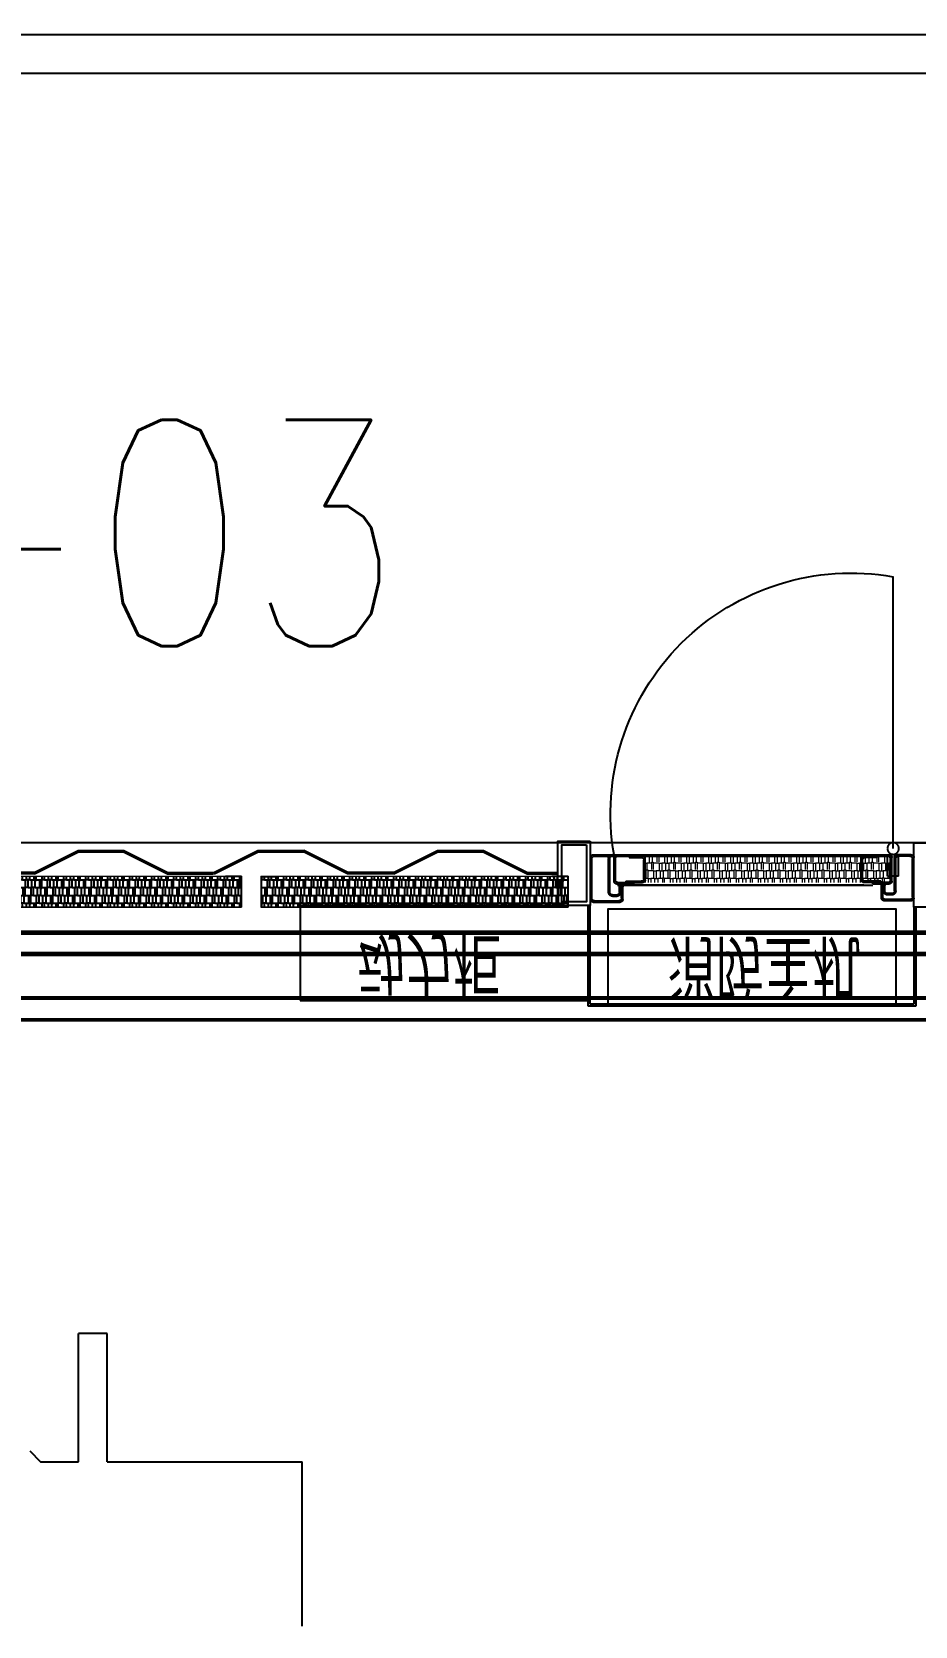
# Model space of a CAD drawing. Extents: x 758840 to 1108724, y -102573 to 143521.
# Drawn here: x 820774 to 822140, y 113375 to 115842 of the extents above; entities that cross this region are included whole.
import ezdxf

# ---------------------------------------------------------------- set-up
doc = ezdxf.new("R2010")
doc.units = 0
doc.header["$LTSCALE"] = 1000
doc.header["$MEASUREMENT"] = 0
for name, pattern in [('CENTER', [2, 1.25, -0.25, 0.25, -0.25]), ('CENTER2', [1.125, 0.75, -0.125, 0.125, -0.125]), ('PHANTOM2', [1.25, 0.625, -0.125, 0.125, -0.125, 0.125, -0.125])]:
    doc.linetypes.add(name, pattern=pattern)
for name, color, linetype in [('01-房间正式编号', 1, 'Continuous'), ('0825底图', 253, 'Continuous'), ('100X50X5', 7, 'Continuous'), ('ASS_MEMBER', 7, 'Continuous'), ('GROUND', 31, 'Continuous'), ('PARTLIST', 131, 'CENTER2'), ('PUB_HATCH', 8, 'Continuous'), ('ROAD', 2, 'Continuous'), ('室外柴油发电', 241, 'Continuous')]:
    doc.layers.add(name, color=color, linetype=linetype)
for name, color, linetype, lineweight in [('3中心线层', 1, 'CENTER', 15), ('AM_8', 1, 'Continuous', 25), ('Phantom', 4, 'PHANTOM2', 15)]:
    doc.layers.add(name, color=color, linetype=linetype, lineweight=lineweight)
doc.styles.add('仅标题中使用！', font='times.ttf', dxfattribs={"width": 0.7})
doc.styles.add('平面图B$0$HZ', font='romans.shx', dxfattribs={"width": 0.8, "bigfont": 'gbcbig.shx'})

# ---------------------------------------------------------------- blocks, each defined once
blk = doc.blocks.new('+2HDFH2')
at = {"layer": 'Phantom'}
h = blk.add_hatch(dxfattribs=at)
h.set_pattern_fill('AR-RSHKE', color=256, style=0)
h.set_pattern_definition([(7e-15, (7167.796, 21583.41), (25.5, 12), [6, -5, 7, -3, 9, -4]), (7e-15, (7173.796, 21583.91), (25.5, 12), [5, -19, 4, -6]), (7e-15, (7185.796, 21582.66), (25.5, 12), [3, -31]), (90, (7167.796, 21583.41), (-8.5, 12), [11.5, -36.5]), (90, (7173.796, 21583.41), (-8.5, 12), [11.25, -36.75]), (90, (7178.796, 21583.41), (-8.5, 12), [10.5, -37.5]), (90, (7185.796, 21582.66), (-8.5, 12), [11.5, -36.5]), (90, (7188.796, 21582.66), (-8.5, 12), [11.5, -36.5]), (90, (7197.796, 21583.41), (-8.5, 12), [11, -37])])
edge = h.paths.add_edge_path()
edge.add_line((16481.7, 7881.5), (16481.7, 7922.5))
edge.add_line((16481.7, 7922.5), (16098.3, 7922.5))
edge.add_arc((16095.9, 7912.7), 10.1, 50.6706, 76.1993, ccw=False)
edge.add_line((16102.3, 7920.5), (16102.3, 7883.5))
edge.add_line((16102.3, 7883.5), (16481.7, 7881.5))
blk.add_line((16485.7, 7869.8), (16485.7, 7449.3))
blk.add_arc((16421.1, 7816.1), 372.5, 170.2015, 279.9848)
at = {"layer": 'PARTLIST'}
for p, q in [((16017.7, 7883.5), (16017.7, 7948.7)), ((16019.7, 7946.7), (16019.7, 7885.5)), ((16021.7, 7952.7), (16063.7, 7952.7)), ((16023.7, 7950.7), (16061.7, 7950.7)), ((16051.7, 7943.6), (16058.7, 7943.6)), ((16065.7, 7946.7), (16065.7, 7929.1)), ((16067.7, 7948.7), (16067.7, 7929.1)), ((16467.7, 7946.6), (16467.7, 7927)), ((16469.7, 7944.6), (16469.7, 7927)), ((16513.7, 7950.6), (16471.7, 7950.6)), ((16511.7, 7948.6), (16473.7, 7948.6)), ((16515.7, 7948.2), (16517.7, 7948.2)), ((16515.7, 7944.6), (16515.7, 7885.5)), ((16517.7, 7946.6), (16517.7, 7883.5)), ((16045.7, 7937.6), (16045.7, 7885.5)), ((16047.7, 7937.6), (16047.7, 7883.5)), ((16051.7, 7941.6), (16058.7, 7941.6)), ((16054.1, 7920.5), (16054.1, 7883.5)), ((16056.1, 7918.5), (16056.1, 7885.5)), ((16058.1, 7924.5), (16084.5, 7924.5)), ((16059.5, 7926.6), (16454.2, 7926.6)), ((16060.1, 7922.5), (16084.5, 7922.5)), ((16062.7, 7937.6), (16062.7, 7929.1)), ((16064.7, 7937.6), (16064.7, 7929.1)), ((16072.3, 7922.5), (16098.3, 7922.5)), ((16072.3, 7920.5), (16072.3, 7922.5)), ((16072.3, 7920.5), (16096.3, 7920.5)), ((16073.3, 7925.8), (16440.5, 7925.8)), ((16084.5, 7924.5), (16084.5, 7922.5)), ((16102.3, 7922.5), (16102.3, 7881.5)), ((16436.5, 7918.5), (16436.5, 7881.5)), ((16466.5, 7922.5), (16440.5, 7922.5)), ((16466.5, 7920.5), (16442.5, 7920.5)), ((16454.2, 7924.5), (16454.2, 7922.5)), ((16454.2, 7924.5), (16479.7, 7924.5)), ((16477.7, 7922.5), (16454.2, 7922.5)), ((16466.5, 7920.5), (16466.5, 7922.5)), ((16470.7, 7935.5), (16470.7, 7927)), ((16472.7, 7935.5), (16472.7, 7927)), ((16483.7, 7941.5), (16476.7, 7941.5)), ((16483.7, 7939.5), (16476.7, 7939.5)), ((16481.7, 7918.5), (16481.7, 7884.5)), ((16483.7, 7920.5), (16483.7, 7883.5)), ((16487.7, 7935.5), (16487.7, 7883.5)), ((16489.7, 7935.5), (16489.7, 7885.5)), ((16100.3, 7916.5), (16100.3, 7887.5)), ((16438.5, 7912.5), (16436.5, 7912.5)), ((16438.5, 7916.5), (16438.5, 7887.5)), ((16477.2, 7912.5), (16477.2, 7881.5)), ((16477.2, 7912.5), (16481.7, 7912.5)), ((16487.7, 7912.5), (16483.7, 7912.5)), ((16483.7, 7912.5), (16483.7, 7878.6)), ((16487.7, 7912.5), (16487.7, 7878.6)), ((16494.2, 7912.5), (16489.7, 7912.5)), ((16494.2, 7912.5), (16494.2, 7881.5)), ((16515.7, 7900.8), (16517.7, 7900.8)), ((16019.7, 7890.8), (16017.7, 7890.8)), ((16021.7, 7879.5), (16043.7, 7879.5)), ((16023.7, 7881.5), (16041.7, 7881.5)), ((16033.1, 7879.5), (16479.7, 7879.5)), ((16035.1, 7881.5), (16478.7, 7881.5)), ((16077.3, 7881.5), (16077.3, 7883.5)), ((16077.3, 7883.5), (16096.3, 7883.5)), ((16092.3, 7881.5), (16077.3, 7881.5)), ((16438.5, 7887.7), (16436.5, 7887.7)), ((16461.5, 7883.5), (16442.5, 7883.5)), ((16446.5, 7881.5), (16461.5, 7881.5)), ((16461.5, 7881.5), (16461.5, 7883.5)), ((16481.7, 7884.5), (16478.8, 7881.5)), ((16513.7, 7879.5), (16491.7, 7879.5)), ((16511.7, 7881.5), (16493.7, 7881.5))]:
    blk.add_line(p, q, dxfattribs=at)
blk.add_circle((16485.7, 7869.8), 9, dxfattribs=at)
for centre, radius, start, end in [((16021.7, 7948.7), 4, 90, 180), ((16023.7, 7946.7), 4, 90, 180), ((16051.7, 7937.6), 6, 90, 180), ((16058.7, 7937.6), 6, 0, 90), ((16061.7, 7946.7), 4, 0, 90), ((16063.7, 7948.7), 4, 0, 90), ((16471.7, 7946.6), 4, 90, 180), ((16473.7, 7944.6), 4, 90, 180), ((16511.7, 7944.6), 4, 0, 90), ((16513.7, 7946.6), 4, 0, 90), ((16051.7, 7937.6), 4, 90, 180), ((16058.1, 7920.5), 4, 90, 180), ((16060.1, 7918.5), 4, 90, 180), ((16058.7, 7937.6), 4, 0, 90), ((16065.2, 7929.1), 2.5, 180, 0), ((16065.2, 7929.1), 0.5, 180, 0), ((16096.3, 7916.5), 4, 0, 90), ((16098.3, 7918.5), 4, 0, 90), ((16440.5, 7918.5), 4, 90, 180), ((16442.5, 7916.5), 4, 90, 180), ((16470.2, 7927), 2.5, 180, 0), ((16470.2, 7927), 0.5, 180, 0), ((16476.7, 7935.5), 6, 90, 180), ((16476.7, 7935.5), 4, 90, 180), ((16477.7, 7918.5), 4, 0, 90), ((16479.7, 7920.5), 4, 0, 90), ((16483.7, 7935.5), 6, 0, 90), ((16483.7, 7935.5), 4, 0, 90), ((16021.7, 7883.5), 4, 180, 270), ((16023.7, 7885.5), 4, 180, 270), ((16041.7, 7885.5), 4, 270, 0), ((16043.7, 7883.5), 4, 270, 0), ((16058.1, 7883.5), 4, 180, 270), ((16060.1, 7885.5), 4, 180, 270), ((16096.3, 7887.5), 4, 270, 0), ((16442.5, 7887.5), 4, 180, 270), ((16478.7, 7884.5), 3, 270, 0), ((16479.7, 7883.5), 4, 270, 0), ((16491.7, 7883.5), 4, 180, 270), ((16493.7, 7885.5), 4, 180, 270), ((16511.7, 7885.5), 4, 270, 0), ((16513.7, 7883.5), 4, 270, 0)]:
    blk.add_arc(centre, radius, start, end, dxfattribs=at)
blk = doc.blocks.new('侧网板')
h = blk.add_hatch()
h.set_pattern_fill('AR-RSHKE', color=4, style=0)
h.set_pattern_definition([(0, (0, 50), (25.5, 12), [6, -5, 7, -3, 9, -4]), (0, (6, 50.5), (25.5, 12), [5, -19, 4, -6]), (0, (18, 49.25), (25.5, 12), [3, -31]), (90, (0, 50), (-8.5, 12), [11.5, -36.5]), (90, (6, 50), (-8.5, 12), [11.25, -36.75]), (90, (11, 50), (-8.5, 12), [10.5, -37.5]), (90, (18, 49.25), (-8.5, 12), [11.5, -36.5]), (90, (21, 49.25), (-8.5, 12), [11.5, -36.5]), (90, (30, 50), (-8.5, 12), [11, -37])])
h.paths.add_polyline_path([(44394.9, 13537.8), (44394.9, 13583.8), (44418.9, 13583.8), (44418.9, 13584.8), (44843.7, 13584.8), (44843.7, 13583.8), (44867.7, 13583.8), (44867.7, 13537.8)])
at = {"layer": '3中心线层'}
for p, q in [((44393.9, 13584.8), (44393.9, 13536.8)), ((44393.9, 13584.8), (44418.9, 13584.8)), ((44394.9, 13583.8), (44394.9, 13537.8)), ((44394.9, 13583.8), (44418.9, 13583.8)), ((44418.9, 13584.8), (44418.9, 13583.8)), ((44418.9, 13584.8), (44843.7, 13584.8)), ((44868.7, 13584.8), (44843.7, 13584.8)), ((44843.7, 13584.8), (44843.7, 13583.8)), ((44867.7, 13583.8), (44843.7, 13583.8)), ((44867.7, 13583.8), (44867.7, 13537.8)), ((44868.7, 13584.8), (44868.7, 13536.8)), ((44393.9, 13536.8), (44868.7, 13536.8)), ((44394.9, 13537.8), (44867.7, 13537.8))]:
    blk.add_line(p, q, dxfattribs=at)
blk = doc.blocks.new('柴发集装箱')
at = {"color": 7}
for p, q in [((4117992.3, 1942809.9), (4117992.3, 1942555.6)), ((4117992.3, 1942809.9), (4117992.3, 1942555.6)), ((4117588.1, 1942555.7), (4117646.6, 1942555.7)), ((4117646.6, 1942555.7), (4117646.6, 1942357.2)), ((4117646.6, 1942555.6), (4117646.6, 1942357.2)), ((4117691, 1942555.6), (4117691, 1942357.2)), ((4117691, 1942555.6), (4117691, 1942357.2)), ((4117691, 1942555.6), (4117992.3, 1942555.6)), ((4117691, 1942357.2), (4117646.6, 1942357.2)), ((4117691, 1942357.2), (4117646.6, 1942357.2))]:
    blk.add_line(p, q, dxfattribs=at)
at = {"color": 2, "lineweight": 35}
for p, q in [((4121143.7, 1941873.1), (4114445.7, 1941873.1)), ((4121146.7, 1941871.1), (4114445.7, 1941871.1)), ((4121176, 1941839.2), (4114445.7, 1941840.3)), ((4119489, 1941837.1), (4114445.7, 1941837.1)), ((4113365.3, 1941771.4), (4121235.3, 1941771.4)), ((4113375.2, 1941768.4), (4121238.3, 1941768.4)), ((4113375.2, 1941738.4), (4121272, 1941738.4)), ((4113365.3, 1941735.4), (4121275, 1941735.4))]:
    blk.add_line(p, q, dxfattribs=at)
for p, q in [((4117578.5, 1941645.8), (4117506.5, 1941645.8)), ((4117578, 1941643.8), (4117507, 1941643.8)), ((4117578, 1941643.8), (4117646, 1941609.8)), ((4117578, 1941643.8), (4117646, 1941609.8)), ((4117578, 1941643.8), (4117646, 1941609.8)), ((4117578, 1941643.8), (4117646, 1941609.8)), ((4117578, 1941643.8), (4117646, 1941609.8)), ((4117578, 1941643.8), (4117646, 1941609.8)), ((4117578.5, 1941645.8), (4117646.5, 1941611.8)), ((4117578.5, 1941645.8), (4117646.5, 1941611.8)), ((4117578.5, 1941645.8), (4117646.5, 1941611.8)), ((4117578.5, 1941645.8), (4117646.5, 1941611.8)), ((4117578.5, 1941645.8), (4117646.5, 1941611.8)), ((4117578.5, 1941645.8), (4117646.5, 1941611.8)), ((4117716.4, 1941611.8), (4117784.4, 1941645.8)), ((4117716.4, 1941611.8), (4117784.4, 1941645.8)), ((4117716.4, 1941611.8), (4117784.4, 1941645.8)), ((4117716.4, 1941611.8), (4117784.4, 1941645.8)), ((4117716.4, 1941611.8), (4117784.4, 1941645.8)), ((4117716.4, 1941611.8), (4117784.4, 1941645.8)), ((4117716.9, 1941609.8), (4117784.9, 1941643.8)), ((4117716.9, 1941609.8), (4117784.9, 1941643.8)), ((4117716.9, 1941609.8), (4117784.9, 1941643.8)), ((4117716.9, 1941609.8), (4117784.9, 1941643.8)), ((4117716.9, 1941609.8), (4117784.9, 1941643.8)), ((4117716.9, 1941609.8), (4117784.9, 1941643.8)), ((4117784.4, 1941645.8), (4117855.4, 1941645.8)), ((4117784.4, 1941645.8), (4117855.4, 1941645.8)), ((4117784.4, 1941645.8), (4117855.4, 1941645.8)), ((4117784.4, 1941645.8), (4117855.4, 1941645.8)), ((4117784.4, 1941645.8), (4117855.4, 1941645.8)), ((4117784.4, 1941645.8), (4117855.4, 1941645.8)), ((4117784.9, 1941643.8), (4117855.9, 1941643.8)), ((4117784.9, 1941643.8), (4117855.9, 1941643.8)), ((4117784.9, 1941643.8), (4117855.9, 1941643.8)), ((4117784.9, 1941643.8), (4117855.9, 1941643.8)), ((4117784.9, 1941643.8), (4117855.9, 1941643.8)), ((4117784.9, 1941643.8), (4117855.9, 1941643.8)), ((4117855.9, 1941643.8), (4117923.9, 1941609.8)), ((4117855.9, 1941643.8), (4117923.9, 1941609.8)), ((4117855.9, 1941643.8), (4117923.9, 1941609.8)), ((4117855.9, 1941643.8), (4117923.9, 1941609.8)), ((4117855.9, 1941643.8), (4117923.9, 1941609.8)), ((4117855.9, 1941643.8), (4117923.9, 1941609.8)), ((4117856.4, 1941645.8), (4117924.4, 1941611.8)), ((4117856.4, 1941645.8), (4117924.4, 1941611.8)), ((4117856.4, 1941645.8), (4117924.4, 1941611.8)), ((4117856.4, 1941645.8), (4117924.4, 1941611.8)), ((4117856.4, 1941645.8), (4117924.4, 1941611.8)), ((4117856.4, 1941645.8), (4117924.4, 1941611.8)), ((4118062.4, 1941645.8), (4117994.4, 1941611.8)), ((4118062.4, 1941645.8), (4117994.4, 1941611.8)), ((4118062.4, 1941645.8), (4117994.4, 1941611.8)), ((4118062.4, 1941645.8), (4117994.4, 1941611.8)), ((4118062.4, 1941645.8), (4117994.4, 1941611.8)), ((4118062.4, 1941645.8), (4117994.4, 1941611.8)), ((4118062.9, 1941643.8), (4117994.9, 1941609.8)), ((4118062.9, 1941643.8), (4117994.9, 1941609.8)), ((4118062.9, 1941643.8), (4117994.9, 1941609.8)), ((4118062.9, 1941643.8), (4117994.9, 1941609.8)), ((4118062.9, 1941643.8), (4117994.9, 1941609.8)), ((4118062.9, 1941643.8), (4117994.9, 1941609.8)), ((4118134.4, 1941645.8), (4118062.4, 1941645.8)), ((4118134.4, 1941645.8), (4118062.4, 1941645.8)), ((4118134.4, 1941645.8), (4118062.4, 1941645.8)), ((4118134.4, 1941645.8), (4118062.4, 1941645.8)), ((4118134.4, 1941645.8), (4118062.4, 1941645.8)), ((4118134.4, 1941645.8), (4118062.4, 1941645.8)), ((4118133.9, 1941643.8), (4118062.9, 1941643.8)), ((4118133.9, 1941643.8), (4118062.9, 1941643.8)), ((4118133.9, 1941643.8), (4118062.9, 1941643.8)), ((4118133.9, 1941643.8), (4118062.9, 1941643.8)), ((4118133.9, 1941643.8), (4118062.9, 1941643.8)), ((4118133.9, 1941643.8), (4118062.9, 1941643.8)), ((4118133.9, 1941643.8), (4118201.9, 1941609.8)), ((4118133.9, 1941643.8), (4118201.9, 1941609.8)), ((4118133.9, 1941643.8), (4118201.9, 1941609.8)), ((4118133.9, 1941643.8), (4118201.9, 1941609.8)), ((4118133.9, 1941643.8), (4118201.9, 1941609.8)), ((4118133.9, 1941643.8), (4118201.9, 1941609.8)), ((4118134.4, 1941645.8), (4118202.4, 1941611.8)), ((4118134.4, 1941645.8), (4118202.4, 1941611.8)), ((4118134.4, 1941645.8), (4118202.4, 1941611.8)), ((4118134.4, 1941645.8), (4118202.4, 1941611.8)), ((4118134.4, 1941645.8), (4118202.4, 1941611.8)), ((4118134.4, 1941645.8), (4118202.4, 1941611.8)), ((4118272.4, 1941611.8), (4118340.4, 1941645.8)), ((4118272.4, 1941611.8), (4118340.4, 1941645.8)), ((4118272.4, 1941611.8), (4118340.4, 1941645.8)), ((4118272.4, 1941611.8), (4118340.4, 1941645.8)), ((4118272.4, 1941611.8), (4118340.4, 1941645.8)), ((4118272.4, 1941611.8), (4118340.4, 1941645.8)), ((4118272.9, 1941609.8), (4118340.9, 1941643.8)), ((4118272.9, 1941609.8), (4118340.9, 1941643.8)), ((4118272.9, 1941609.8), (4118340.9, 1941643.8)), ((4118272.9, 1941609.8), (4118340.9, 1941643.8)), ((4118272.9, 1941609.8), (4118340.9, 1941643.8)), ((4118272.9, 1941609.8), (4118340.9, 1941643.8)), ((4118340.4, 1941645.8), (4118388, 1941645.8)), ((4118340.4, 1941645.8), (4118388, 1941645.8)), ((4118340.4, 1941645.8), (4118388, 1941645.8)), ((4118340.4, 1941645.8), (4118388, 1941645.8)), ((4118340.4, 1941645.8), (4118388, 1941645.8)), ((4118340.4, 1941645.8), (4118388, 1941645.8)), ((4118340.9, 1941643.8), (4118388, 1941643.8)), ((4118340.9, 1941643.8), (4118388, 1941643.8)), ((4118340.9, 1941643.8), (4118388, 1941643.8)), ((4118340.9, 1941643.8), (4118388, 1941643.8)), ((4118340.9, 1941643.8), (4118388, 1941643.8)), ((4118340.9, 1941643.8), (4118388, 1941643.8)), ((4117646, 1941609.8), (4117716.9, 1941609.8)), ((4117646, 1941609.8), (4117716.9, 1941609.8)), ((4117646, 1941609.8), (4117716.9, 1941609.8)), ((4117646, 1941609.8), (4117716.9, 1941609.8)), ((4117646, 1941609.8), (4117716.9, 1941609.8)), ((4117646, 1941609.8), (4117716.9, 1941609.8)), ((4117646.5, 1941611.8), (4117716.4, 1941611.8)), ((4117646.5, 1941611.8), (4117716.4, 1941611.8)), ((4117646.5, 1941611.8), (4117716.4, 1941611.8)), ((4117646.5, 1941611.8), (4117716.4, 1941611.8)), ((4117646.5, 1941611.8), (4117716.4, 1941611.8)), ((4117646.5, 1941611.8), (4117716.4, 1941611.8)), ((4117923.9, 1941609.8), (4117994.9, 1941609.8)), ((4117923.9, 1941609.8), (4117994.9, 1941609.8)), ((4117923.9, 1941609.8), (4117994.9, 1941609.8)), ((4117923.9, 1941609.8), (4117994.9, 1941609.8)), ((4117923.9, 1941609.8), (4117994.9, 1941609.8)), ((4117923.9, 1941609.8), (4117994.9, 1941609.8)), ((4117924.4, 1941611.8), (4117994.4, 1941611.8)), ((4117924.4, 1941611.8), (4117994.4, 1941611.8)), ((4117924.4, 1941611.8), (4117994.4, 1941611.8)), ((4117924.4, 1941611.8), (4117994.4, 1941611.8)), ((4117924.4, 1941611.8), (4117994.4, 1941611.8)), ((4117924.4, 1941611.8), (4117994.4, 1941611.8)), ((4118201.9, 1941609.8), (4118272.9, 1941609.8)), ((4118201.9, 1941609.8), (4118272.9, 1941609.8)), ((4118201.9, 1941609.8), (4118272.9, 1941609.8)), ((4118201.9, 1941609.8), (4118272.9, 1941609.8)), ((4118201.9, 1941609.8), (4118272.9, 1941609.8)), ((4118201.9, 1941609.8), (4118272.9, 1941609.8)), ((4118202.4, 1941611.8), (4118272.4, 1941611.8)), ((4118202.4, 1941611.8), (4118272.4, 1941611.8)), ((4118202.4, 1941611.8), (4118272.4, 1941611.8)), ((4118202.4, 1941611.8), (4118272.4, 1941611.8)), ((4118202.4, 1941611.8), (4118272.4, 1941611.8)), ((4118202.4, 1941611.8), (4118272.4, 1941611.8))]:
    blk.add_line(p, q)
for points in [[(4109582.9, 1944597.8), (4122582.9, 1944597.8), (4122582.9, 1941597.8), (4109582.9, 1941597.8)], [(4109582.9, 1944597.8), (4122582.9, 1944597.8), (4122582.9, 1941597.8), (4109582.9, 1941597.8)], [(4118438, 1941595.2), (4118438, 1941695.2), (4118388, 1941695.2), (4118388, 1941595.2)], [(4118438, 1941595.2), (4118438, 1941695.2), (4118388, 1941695.2), (4118388, 1941595.2)], [(4118438, 1941595.2), (4118438, 1941695.2), (4118388, 1941695.2), (4118388, 1941595.2)], [(4118438, 1941595.2), (4118438, 1941695.2), (4118388, 1941695.2), (4118388, 1941595.2)], [(4118438, 1941595.2), (4118438, 1941695.2), (4118388, 1941695.2), (4118388, 1941595.2)], [(4118438, 1941595.2), (4118438, 1941695.2), (4118388, 1941695.2), (4118388, 1941595.2)], [(4118432, 1941601.2), (4118432, 1941689.2), (4118394, 1941689.2), (4118394, 1941601.2)], [(4118432, 1941601.2), (4118432, 1941689.2), (4118394, 1941689.2), (4118394, 1941601.2)], [(4118432, 1941601.2), (4118432, 1941689.2), (4118394, 1941689.2), (4118394, 1941601.2)], [(4118432, 1941601.2), (4118432, 1941689.2), (4118394, 1941689.2), (4118394, 1941601.2)], [(4118432, 1941601.2), (4118432, 1941689.2), (4118394, 1941689.2), (4118394, 1941601.2)], [(4118432, 1941601.2), (4118432, 1941689.2), (4118394, 1941689.2), (4118394, 1941601.2)]]:
    blk.add_lwpolyline(points, close=True)
at = {"color": 0}
for points in [[(4117989.5, 1941842.2), (4118435, 1941842.2), (4118435, 1941695.2), (4117989.5, 1941695.2)], [(4118465.4, 1941847.8), (4118910.9, 1941847.8), (4118910.9, 1941700.8), (4118465.4, 1941700.8)], [(4119018.3, 1941697.8), (4118938.3, 1941697.8), (4118938.3, 1941597.8), (4119018.3, 1941597.8)]]:
    blk.add_lwpolyline(points, close=True, dxfattribs=at)
blk.add_arc((4118383.9, 1941635.8), 453.1, 177.5356, 177.5989)
blk.add_arc((4118383.9, 1941635.8), 453.1, 177.5356, 177.5989)
blk.add_arc((4118383.9, 1941635.8), 453.1, 177.5356, 177.5989)
blk.add_arc((4118383.9, 1941635.8), 453.1, 177.5356, 177.5989)
blk.add_arc((4118383.9, 1941635.8), 453.1, 177.5356, 177.5989)
blk.add_arc((4118383.9, 1941635.8), 453.1, 177.5356, 177.5989)
at = {"layer": '100X50X5'}
for p, q in [((4118941.3, 1941850.8), (4118435, 1941850.8)), ((4118435, 1941850.8), (4118435, 1941695.2)), ((4118941.3, 1941850.8), (4118435, 1941850.8)), ((4118435, 1941850.8), (4118435, 1941695.2)), ((4118941.3, 1941850.8), (4118435, 1941850.8)), ((4118435, 1941850.8), (4118435, 1941695.2)), ((4118941.3, 1941850.8), (4118435, 1941850.8)), ((4118435, 1941850.8), (4118435, 1941695.2)), ((4118941.3, 1941850.8), (4118435, 1941850.8)), ((4118435, 1941850.8), (4118435, 1941695.2)), ((4118941.3, 1941850.8), (4118435, 1941850.8)), ((4118435, 1941850.8), (4118435, 1941695.2)), ((4118938.3, 1941847.8), (4118438, 1941847.8)), ((4118438, 1941847.8), (4118438, 1941695.2)), ((4118938.3, 1941847.8), (4118438, 1941847.8)), ((4118438, 1941847.8), (4118438, 1941695.2)), ((4118938.3, 1941847.8), (4118438, 1941847.8)), ((4118438, 1941847.8), (4118438, 1941695.2)), ((4118938.3, 1941847.8), (4118438, 1941847.8)), ((4118438, 1941847.8), (4118438, 1941695.2)), ((4118938.3, 1941847.8), (4118438, 1941847.8)), ((4118438, 1941847.8), (4118438, 1941695.2)), ((4118938.3, 1941847.8), (4118438, 1941847.8)), ((4118438, 1941847.8), (4118438, 1941695.2)), ((4118938.3, 1941697.8), (4118938.3, 1941847.8)), ((4118938.3, 1941697.8), (4118938.3, 1941847.8)), ((4118938.3, 1941697.8), (4118938.3, 1941847.8)), ((4118938.3, 1941697.8), (4118938.3, 1941847.8)), ((4118938.3, 1941697.8), (4118938.3, 1941847.8)), ((4118938.3, 1941697.8), (4118938.3, 1941847.8)), ((4118941.3, 1941697.8), (4118941.3, 1941850.8)), ((4118941.3, 1941697.8), (4118941.3, 1941850.8)), ((4118941.3, 1941697.8), (4118941.3, 1941850.8)), ((4118941.3, 1941697.8), (4118941.3, 1941850.8)), ((4118941.3, 1941697.8), (4118941.3, 1941850.8)), ((4118941.3, 1941697.8), (4118941.3, 1941850.8))]:
    blk.add_line(p, q, dxfattribs=at)
at = {"layer": 'ASS_MEMBER', "color": 7}
blk.add_line((4117571.2, 1942538.8), (4117588.1, 1942555.7), dxfattribs=at)
at = {"xscale": -1, "rotation": 180}
for p in [(4073030.2, 1955234.6), (4073534.9, 1955234.6), (4073534.9, 1955234.6), (4073534.9, 1955234.6), (4073534.9, 1955234.6), (4073534.9, 1955234.6), (4073534.9, 1955234.6)]:
    blk.add_blockref('侧网板', p, dxfattribs=at)
at = {"layer": '100X50X5'}
blk.add_blockref('+2HDFH2', (4102420.7, 1933737), dxfattribs=at)
blk.add_blockref('+2HDFH2', (4102420.7, 1933737), dxfattribs=at)
blk.add_blockref('+2HDFH2', (4102420.7, 1933737), dxfattribs=at)
blk.add_blockref('+2HDFH2', (4102420.7, 1933737), dxfattribs=at)
blk.add_blockref('+2HDFH2', (4102420.7, 1933737), dxfattribs=at)
blk.add_blockref('+2HDFH2', (4102420.7, 1933737), dxfattribs=at)
at = {"layer": 'AM_8', "char_height": 78.025, "width": 4242.725, "attachment_point": 1, "style": '仅标题中使用！'}
for s, insert in [('{\\fSimSun|b0|i0|c134|p2;动力柜}', (4118076.9, 1941824.9)), ('{\\fSimSun|b0|i0|c134|p2;消防主机}', (4118557.5, 1941829.5))]:
    blk.add_mtext(s, dxfattribs=dict(at, insert=insert))

msp = doc.modelspace()

# ---------------------------------------------------------------- hatches: boundary and pattern name
at = {"layer": 'PUB_HATCH', "ltscale": 5}
h = msp.add_hatch(dxfattribs=at)
h.set_pattern_fill('AR-CONC', color=256, scale=500)
h.set_pattern_definition([(50, (17972.44, 56052.85), (910.92334, -79.6954), [95.25, -1047.75]), (355, (17972.4, 56052.85), (-176.2141, 955.2832), [76.2, -838.2]), (100.451, (18048.35, 56046.2), (734.7125, 875.5834), [80.95, -890.45]), (46.1842, (17972.4, 56306.9), (1355.3952, -210.2116), [142.875, -1571.625]), (96.6356, (18085.4, 56289.3), (1187.0212, 1237.1278), [121.425, -1335.675]), (351.184, (17972.4, 56306.9), (1187.023, 1237.1256), [114.3, -1257.3]), (21, (18099.44, 56243.35), (758.0744, -511.3276), [95.25, -1047.75]), (326, (18099.4, 56243.35), (309.0101, 920.9398), [76.2, -838.2]), (71.4514, (18162.6, 56200.7), (1067.0825, 409.6143), [80.95, -890.45]), (37.5, (17972.44, 56052.85), (15.44302, 422.7752), [0, -828.04, 0, -850.9, 0, -841.375]), (7.5, (17972.44, 56052.85), (334.09831, 500.90287), [0, -485.14, 0, -808.99, 0, -320.675]), (327.5, (17689.23, 56052.85), (677.95298, -28.64372), [0, -317.5, 0, -990.6, 0, -1314.45]), (317.5, (17562.23, 56052.85), (740.6459, 127.13246), [0, -412.75, 0, -657.86, 0, -933.45])])
edge = h.paths.add_edge_path()
edge.add_arc((792333.02, 100837.52), 15000, 90, 91.910213, ccw=False)
edge.add_line((792333.02, 115837.52), (794133.02, 115837.52))
edge.add_line((794133.02, 115837.52), (794133.02, 109837.52))
edge.add_line((794133.02, 109837.52), (847633.02, 109837.52))
edge.add_line((847633.02, 109837.52), (847633.02, 102837.52))
edge.add_line((847633.02, 102837.52), (791833.02, 102837.52))
edge.add_line((791833.02, 102837.52), (791833.02, 115829.18))

# ---------------------------------------------------------------- linework, layer by layer
at = {"layer": 'GROUND'}
msp.add_lwpolyline([(861133.02, 115837.52), (794133.02, 115837.52), (794133.02, 109837.52), (861133.02, 109837.52)], close=True, dxfattribs=at)
at = {"layer": 'ROAD'}
msp.add_lwpolyline([(896333.02, 102837.52), (896333.02, 112837.52, 0.4142136), (893333.02, 115837.52), (792333.02, 115837.52, 0.4142136), (777333.02, 100837.52), (777333.02, 82937.52)], format="xyb", dxfattribs=at)
at = {"layer": '室外柴油发电', "linetype": 'ByBlock', "lineweight": -2}
msp.add_lwpolyline([(858783.02, 115837.52), (794283.02, 115837.52), (794283.02, 110337.52), (858783.02, 110337.52)], close=True, dxfattribs=at)
msp.add_lwpolyline([(858723.02, 111737.52), (858723.02, 115777.52), (794343.02, 115777.52), (794343.02, 110397.52), (858783.02, 110397.52)], dxfattribs=at)
at = {"layer": '室外柴油发电', "linetype": 'ByBlock', "lineweight": -3}
msp.add_lwpolyline([(812783.02, 111587.52), (825783.02, 111587.52), (825783.02, 114587.52), (812783.02, 114587.52)], close=True, dxfattribs=at)

# ---------------------------------------------------------------- block references
at = {"layer": '0825底图', "xscale": -1, "rotation": 180}
msp.add_blockref('柴发集装箱', (-3296800.21, 2056185.32), dxfattribs=at)

# ---------------------------------------------------------------- texts
at = {"layer": '01-房间正式编号', "color": 1, "style": '平面图B$0$HZ', "width": 0.8}
msp.add_text('BD4-GYD0101-HVGEN-03', height=350, dxfattribs=at).set_placement((816282.9, 114891.74))

doc.saveas('drawing.dxf')
